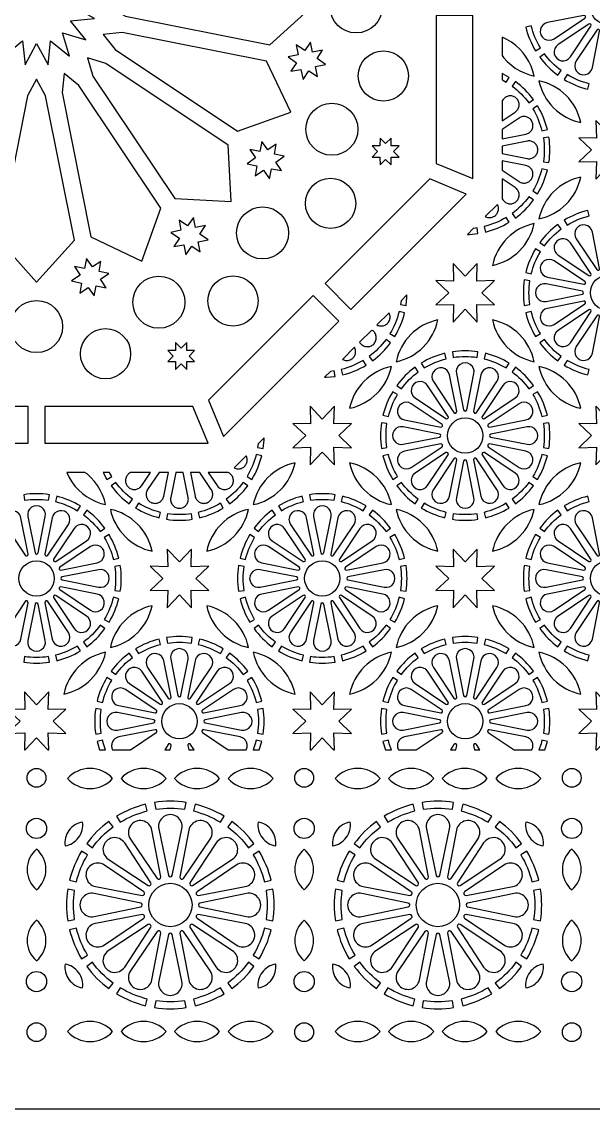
# Model space of a CAD drawing. Header units: millimetres. Extents: x 0 to 1380, y 140 to 1220.
# Drawn here: x 683 to 963, y 140 to 673 of the extents above; entities that cross this region are included whole.
import ezdxf

# ---------------------------------------------------------------- set-up
doc = ezdxf.new("R2010")
doc.units = ezdxf.units.MM
doc.layers.add('CUT', color=1, linetype='CONTINUOUS')

msp = doc.modelspace()

# ---------------------------------------------------------------- linework, layer by layer
at = {"layer": 'CUT'}
for points in [[(0, 1220), (1380.15, 1220), (1380.15, 139.85), (0, 139.85)], [(733.648, 675.463), (804.382, 661.394), (824.963, 679.925), (804.382, 698.456), (733.648, 684.387), (725.397, 679.925)], [(885.9, 675.8), (885.9, 603.276), (903.75, 595.883), (903.75, 675.8)], [(728.623, 659.129), (788.589, 619.061), (814.695, 628.306), (802.772, 653.303), (732.037, 667.372), (722.709, 666.408)], [(827.506, 654.588), (830.226, 658.763), (825.328, 657.848), (824.299, 662.724), (821.481, 658.613), (817.306, 661.333), (818.221, 656.435), (813.344, 655.405), (817.456, 652.588), (814.736, 648.412), (819.634, 649.328), (820.663, 644.451), (823.481, 648.563), (827.656, 645.843), (826.741, 650.741), (831.618, 651.77)], [(918.15, 656.189), (918.901, 655.18), (920.629, 653.274), (922.534, 651.547), (924.598, 650.011), (926.8, 648.683), (929.121, 647.575), (931.538, 646.698), (933.91, 646.09), (933.302, 648.462), (932.425, 650.879), (931.317, 653.2), (929.989, 655.402), (928.453, 657.466), (926.726, 659.371), (924.82, 661.099), (922.757, 662.634), (920.556, 663.962), (918.15, 665.089)], [(717.731, 645.96), (757.798, 585.994), (785.455, 584.545), (784.006, 612.202), (724.04, 652.269), (715.051, 654.949)], [(703.592, 647.291), (702.628, 637.963), (716.697, 567.228), (741.694, 555.305), (750.939, 581.411), (710.871, 641.377)], [(918.15, 644.231), (918.501, 644.065), (920.131, 643.075), (921.562, 645.43), (918.15, 647.272)], [(685.613, 636.352), (671.544, 565.618), (690.075, 545.037), (708.606, 565.618), (694.537, 636.352), (690.075, 644.603)], [(918.15, 624.077), (924.581, 628.374), (924.946, 628.647), (925.279, 628.953), (925.579, 629.295), (925.843, 629.664), (926.065, 630.059), (926.246, 630.475), (926.383, 630.908), (926.474, 631.353), (926.518, 631.805), (926.516, 632.258), (926.466, 632.709), (926.37, 633.152), (926.228, 633.584), (926.042, 633.998), (925.815, 634.39), (925.548, 634.757), (925.244, 635.094), (924.907, 635.398), (924.54, 635.665), (924.148, 635.892), (923.734, 636.078), (923.302, 636.22), (922.859, 636.316), (922.408, 636.366), (921.955, 636.368), (921.503, 636.324), (921.058, 636.233), (920.625, 636.096), (920.209, 635.915), (919.814, 635.693), (919.445, 635.429), (919.103, 635.129), (918.797, 634.796), (918.524, 634.431), (918.15, 633.871)], [(918.15, 615.279), (929.775, 617.591), (930.217, 617.704), (930.643, 617.86), (931.05, 618.06), (931.435, 618.301), (931.792, 618.581), (932.118, 618.896), (932.41, 619.243), (932.665, 619.619), (932.878, 620.02), (933.05, 620.44), (933.176, 620.875), (933.257, 621.322), (933.291, 621.775), (933.278, 622.228), (933.218, 622.677), (933.111, 623.119), (932.96, 623.546), (932.765, 623.956), (932.528, 624.344), (932.253, 624.703), (931.941, 625.034), (931.597, 625.33), (931.224, 625.588), (930.826, 625.806), (930.408, 625.982), (929.974, 626.114), (929.529, 626.201), (929.076, 626.24), (928.623, 626.232), (928.172, 626.177), (927.731, 626.076), (927.301, 625.929), (926.889, 625.739), (926.497, 625.506), (918.15, 619.928)], [(978.161, 609.925), (984.442, 615.876), (975.793, 615.643), (976.026, 624.292), (970.075, 618.011), (964.124, 624.292), (964.357, 615.643), (955.708, 615.876), (961.989, 609.925), (955.708, 603.974), (964.357, 604.207), (964.124, 595.558), (970.075, 601.839), (976.026, 595.558), (975.793, 604.207), (984.442, 603.974)], [(807.348, 603.923), (811.46, 606.741), (806.584, 607.77), (807.499, 612.669), (803.323, 609.948), (800.506, 614.06), (799.477, 609.183), (794.578, 610.098), (797.298, 605.923), (793.187, 603.105), (798.063, 602.076), (797.148, 597.178), (801.323, 599.898), (804.141, 595.786), (805.17, 600.663), (810.069, 599.748)], [(865.012, 609.086), (867.675, 611.811), (863.865, 611.856), (863.821, 615.666), (861.095, 613.003), (858.37, 615.666), (858.325, 611.856), (854.515, 611.811), (857.178, 609.086), (854.515, 606.361), (858.325, 606.316), (858.37, 602.506), (861.095, 605.169), (863.821, 602.506), (863.865, 606.316), (867.675, 606.361)], [(918.15, 608.089), (930.449, 605.642), (930.899, 605.577), (931.353, 605.558), (931.805, 605.587), (932.253, 605.662), (932.69, 605.784), (933.112, 605.95), (933.515, 606.16), (933.893, 606.409), (934.244, 606.697), (934.563, 607.02), (934.847, 607.375), (935.093, 607.756), (935.297, 608.161), (935.459, 608.585), (935.576, 609.023), (935.645, 609.472), (935.669, 609.925), (935.645, 610.378), (935.576, 610.827), (935.459, 611.265), (935.297, 611.689), (935.093, 612.094), (934.847, 612.475), (934.563, 612.83), (934.244, 613.153), (933.893, 613.441), (933.515, 613.69), (933.112, 613.9), (932.69, 614.066), (932.253, 614.188), (931.805, 614.263), (931.353, 614.292), (930.899, 614.273), (930.449, 614.208), (918.15, 611.761)], [(918.15, 599.922), (926.497, 594.344), (926.889, 594.111), (927.301, 593.921), (927.731, 593.774), (928.172, 593.673), (928.623, 593.618), (929.076, 593.61), (929.529, 593.649), (929.974, 593.736), (930.408, 593.868), (930.826, 594.044), (931.224, 594.262), (931.597, 594.52), (931.941, 594.816), (932.253, 595.147), (932.528, 595.506), (932.765, 595.894), (932.96, 596.304), (933.111, 596.731), (933.218, 597.173), (933.278, 597.622), (933.291, 598.075), (933.257, 598.528), (933.176, 598.975), (933.05, 599.41), (932.878, 599.83), (932.665, 600.231), (932.41, 600.607), (932.118, 600.954), (931.792, 601.269), (931.435, 601.549), (931.05, 601.79), (930.643, 601.99), (930.217, 602.146), (929.775, 602.259), (918.15, 604.571)], [(882.743, 595.655), (831.461, 544.373), (844.083, 531.751), (900.593, 588.261)], [(918.15, 585.979), (918.524, 585.419), (918.797, 585.054), (919.103, 584.721), (919.445, 584.421), (919.814, 584.157), (920.209, 583.935), (920.625, 583.754), (921.058, 583.617), (921.503, 583.526), (921.955, 583.482), (922.408, 583.484), (922.859, 583.534), (923.302, 583.63), (923.734, 583.772), (924.148, 583.958), (924.54, 584.185), (924.907, 584.452), (925.244, 584.756), (925.548, 585.093), (925.815, 585.46), (926.042, 585.852), (926.228, 586.266), (926.37, 586.698), (926.466, 587.141), (926.516, 587.592), (926.518, 588.045), (926.474, 588.497), (926.383, 588.942), (926.246, 589.375), (926.065, 589.791), (925.843, 590.186), (925.579, 590.555), (925.279, 590.897), (924.946, 591.203), (924.581, 591.476), (918.15, 595.773)], [(909.941, 577.244), (910.17, 577.122), (910.59, 576.95), (911.025, 576.824), (911.472, 576.743), (911.925, 576.709), (912.378, 576.722), (912.827, 576.782), (913.269, 576.889), (913.696, 577.04), (914.106, 577.235), (914.494, 577.472), (914.853, 577.747), (915.184, 578.059), (915.48, 578.403), (915.738, 578.776), (915.956, 579.174), (916.132, 579.592), (916.264, 580.026), (916.351, 580.471), (916.39, 580.924), (916.382, 581.377), (916.327, 581.828), (916.226, 582.269), (916.08, 582.698), (915.852, 583.156)], [(769.337, 564.83), (774.214, 565.859), (770.102, 568.677), (772.822, 572.852), (767.924, 571.937), (766.895, 576.813), (764.077, 572.702), (759.902, 575.422), (760.817, 570.523), (755.94, 569.494), (760.052, 566.677), (757.331, 562.501), (762.23, 563.416), (763.259, 558.54), (766.077, 562.652), (770.252, 559.931)], [(901.172, 568.474), (902.195, 568.474), (906.339, 568.9), (905.918, 571.623), (904.061, 571.337)], [(719.259, 543.259), (724.157, 542.344), (721.437, 546.519), (725.549, 549.337), (720.672, 550.366), (721.588, 555.264), (717.412, 552.544), (714.595, 556.656), (713.565, 551.779), (708.667, 552.694), (711.387, 548.519), (707.276, 545.701), (712.152, 544.672), (711.237, 539.774), (715.412, 542.494), (718.23, 538.382)], [(908.161, 539.925), (914.442, 545.876), (905.793, 545.643), (906.026, 554.292), (900.075, 548.011), (894.124, 554.292), (894.357, 545.643), (885.708, 545.876), (891.989, 539.925), (885.708, 533.974), (894.357, 534.207), (894.124, 525.558), (900.075, 531.839), (906.026, 525.558), (905.793, 534.207), (914.442, 533.974)], [(825.627, 538.539), (774.345, 487.257), (781.739, 469.407), (838.249, 525.917)], [(868.663, 535.939), (868.377, 534.082), (871.1, 533.661), (871.526, 537.805), (871.526, 538.828)], [(856.844, 524.148), (857.302, 523.92), (857.731, 523.774), (858.172, 523.673), (858.623, 523.618), (859.076, 523.61), (859.529, 523.649), (859.974, 523.736), (860.408, 523.868), (860.826, 524.044), (861.224, 524.262), (861.597, 524.52), (861.941, 524.816), (862.253, 525.147), (862.528, 525.506), (862.765, 525.894), (862.96, 526.304), (863.111, 526.731), (863.218, 527.173), (863.278, 527.622), (863.291, 528.075), (863.257, 528.528), (863.176, 528.975), (863.05, 529.41), (862.878, 529.83), (862.756, 530.059)], [(848.361, 515.664), (848.524, 515.419), (848.797, 515.054), (849.103, 514.721), (849.445, 514.421), (849.814, 514.157), (850.209, 513.935), (850.625, 513.754), (851.058, 513.617), (851.503, 513.526), (851.955, 513.482), (852.408, 513.484), (852.859, 513.534), (853.302, 513.63), (853.734, 513.772), (854.148, 513.958), (854.54, 514.185), (854.907, 514.452), (855.244, 514.756), (855.548, 515.093), (855.815, 515.46), (856.042, 515.852), (856.228, 516.266), (856.37, 516.698), (856.466, 517.141), (856.516, 517.592), (856.518, 518.045), (856.474, 518.497), (856.383, 518.942), (856.246, 519.375), (856.065, 519.791), (855.843, 520.186), (855.579, 520.555), (855.279, 520.897), (854.946, 521.203), (854.581, 521.476), (854.336, 521.639)], [(763.684, 506.135), (767.494, 506.179), (764.831, 508.905), (767.494, 511.63), (763.684, 511.675), (763.639, 515.485), (760.914, 512.822), (758.189, 515.485), (758.144, 511.675), (754.334, 511.63), (756.997, 508.905), (754.334, 506.179), (758.144, 506.135), (758.189, 502.325), (760.914, 504.988), (763.639, 502.325)], [(839.941, 507.244), (840.17, 507.122), (840.59, 506.95), (841.025, 506.824), (841.472, 506.743), (841.925, 506.709), (842.378, 506.722), (842.827, 506.782), (843.269, 506.889), (843.696, 507.04), (844.106, 507.235), (844.494, 507.472), (844.853, 507.747), (845.184, 508.059), (845.48, 508.403), (845.738, 508.776), (845.956, 509.174), (846.132, 509.592), (846.264, 510.026), (846.351, 510.471), (846.39, 510.924), (846.382, 511.377), (846.327, 511.828), (846.226, 512.269), (846.08, 512.698), (845.852, 513.156)], [(831.172, 498.474), (832.195, 498.474), (836.339, 498.9), (835.918, 501.623), (834.061, 501.337)], [(685.95, 484.1), (613.426, 484.1), (606.033, 466.25), (685.95, 466.25)], [(766.724, 484.1), (694.2, 484.1), (694.2, 466.25), (774.117, 466.25)], [(838.161, 469.925), (844.442, 475.876), (835.793, 475.643), (836.026, 484.292), (830.075, 478.011), (824.124, 484.292), (824.357, 475.643), (815.708, 475.876), (821.989, 469.925), (815.708, 463.974), (824.357, 464.207), (824.124, 455.558), (830.075, 461.839), (836.026, 455.558), (835.793, 464.207), (844.442, 463.974)], [(978.161, 469.925), (984.442, 475.876), (975.793, 475.643), (976.026, 484.292), (970.075, 478.011), (964.124, 484.292), (964.357, 475.643), (955.708, 475.876), (961.989, 469.925), (955.708, 463.974), (964.357, 464.207), (964.124, 455.558), (970.075, 461.839), (976.026, 455.558), (975.793, 464.207), (984.442, 463.974)], [(798.663, 465.939), (798.377, 464.082), (801.1, 463.661), (801.526, 467.805), (801.526, 468.828)], [(786.844, 454.148), (787.302, 453.92), (787.731, 453.774), (788.172, 453.673), (788.623, 453.618), (789.076, 453.61), (789.529, 453.649), (789.974, 453.736), (790.408, 453.868), (790.826, 454.044), (791.224, 454.262), (791.597, 454.52), (791.941, 454.816), (792.253, 455.147), (792.528, 455.506), (792.765, 455.894), (792.96, 456.304), (793.111, 456.731), (793.218, 457.173), (793.278, 457.622), (793.291, 458.075), (793.257, 458.528), (793.176, 458.975), (793.05, 459.41), (792.878, 459.83), (792.756, 460.059)], [(704.911, 451.85), (706.038, 449.444), (707.366, 447.243), (708.901, 445.18), (710.629, 443.274), (712.534, 441.547), (714.598, 440.011), (716.8, 438.683), (719.121, 437.575), (721.538, 436.698), (723.91, 436.09), (723.302, 438.462), (722.425, 440.879), (721.317, 443.2), (719.989, 445.402), (718.453, 447.466), (716.726, 449.371), (714.82, 451.099), (713.811, 451.85)], [(722.728, 451.85), (724.57, 448.438), (726.925, 449.869), (725.935, 451.499), (725.769, 451.85)], [(736.129, 451.85), (735.569, 451.476), (735.204, 451.203), (734.871, 450.897), (734.571, 450.555), (734.307, 450.186), (734.085, 449.791), (733.904, 449.375), (733.767, 448.942), (733.676, 448.497), (733.632, 448.045), (733.634, 447.592), (733.684, 447.141), (733.78, 446.698), (733.922, 446.266), (734.108, 445.852), (734.335, 445.46), (734.602, 445.093), (734.906, 444.756), (735.243, 444.452), (735.61, 444.185), (736.002, 443.958), (736.416, 443.772), (736.848, 443.63), (737.291, 443.534), (737.742, 443.484), (738.195, 443.482), (738.647, 443.526), (739.092, 443.617), (739.525, 443.754), (739.941, 443.935), (740.336, 444.157), (740.705, 444.421), (741.047, 444.721), (741.353, 445.054), (741.626, 445.419), (745.923, 451.85)], [(750.072, 451.85), (744.494, 443.503), (744.261, 443.111), (744.071, 442.699), (743.924, 442.269), (743.823, 441.828), (743.768, 441.377), (743.76, 440.924), (743.799, 440.471), (743.886, 440.026), (744.018, 439.592), (744.194, 439.174), (744.412, 438.776), (744.67, 438.403), (744.966, 438.059), (745.297, 437.747), (745.656, 437.472), (746.044, 437.235), (746.454, 437.04), (746.881, 436.889), (747.323, 436.782), (747.772, 436.722), (748.225, 436.709), (748.678, 436.743), (749.125, 436.824), (749.56, 436.95), (749.98, 437.122), (750.381, 437.335), (750.757, 437.59), (751.104, 437.882), (751.419, 438.208), (751.699, 438.565), (751.94, 438.95), (752.14, 439.357), (752.296, 439.783), (752.409, 440.225), (754.721, 451.85)], [(758.239, 451.85), (755.792, 439.551), (755.727, 439.101), (755.708, 438.647), (755.737, 438.195), (755.812, 437.747), (755.934, 437.31), (756.1, 436.888), (756.31, 436.485), (756.559, 436.107), (756.847, 435.756), (757.17, 435.437), (757.525, 435.153), (757.906, 434.907), (758.311, 434.703), (758.735, 434.541), (759.173, 434.424), (759.622, 434.355), (760.075, 434.331), (760.528, 434.355), (760.977, 434.424), (761.415, 434.541), (761.839, 434.703), (762.244, 434.907), (762.625, 435.153), (762.98, 435.437), (763.303, 435.756), (763.591, 436.107), (763.84, 436.485), (764.05, 436.888), (764.216, 437.31), (764.338, 437.747), (764.413, 438.195), (764.442, 438.647), (764.423, 439.101), (764.358, 439.551), (761.911, 451.85)], [(765.429, 451.85), (767.741, 440.225), (767.854, 439.783), (768.01, 439.357), (768.21, 438.95), (768.451, 438.565), (768.731, 438.208), (769.046, 437.882), (769.393, 437.59), (769.769, 437.335), (770.17, 437.122), (770.59, 436.95), (771.025, 436.824), (771.472, 436.743), (771.925, 436.709), (772.378, 436.722), (772.827, 436.782), (773.269, 436.889), (773.696, 437.04), (774.106, 437.235), (774.494, 437.472), (774.853, 437.747), (775.184, 438.059), (775.48, 438.403), (775.738, 438.776), (775.956, 439.174), (776.132, 439.592), (776.264, 440.026), (776.351, 440.471), (776.39, 440.924), (776.382, 441.377), (776.327, 441.828), (776.226, 442.269), (776.079, 442.699), (775.889, 443.111), (775.656, 443.503), (770.078, 451.85)], [(774.227, 451.85), (778.524, 445.419), (778.797, 445.054), (779.103, 444.721), (779.445, 444.421), (779.814, 444.157), (780.209, 443.935), (780.625, 443.754), (781.058, 443.617), (781.503, 443.526), (781.955, 443.482), (782.408, 443.484), (782.859, 443.534), (783.302, 443.63), (783.734, 443.772), (784.148, 443.958), (784.54, 444.185), (784.907, 444.452), (785.244, 444.756), (785.548, 445.093), (785.815, 445.46), (786.042, 445.852), (786.228, 446.266), (786.37, 446.698), (786.466, 447.141), (786.516, 447.592), (786.518, 448.045), (786.474, 448.497), (786.383, 448.942), (786.246, 449.375), (786.065, 449.791), (785.843, 450.186), (785.579, 450.555), (785.279, 450.897), (784.946, 451.203), (784.581, 451.476), (784.021, 451.85)], [(768.161, 399.925), (774.442, 405.876), (765.793, 405.643), (766.026, 414.292), (760.075, 408.011), (754.124, 414.292), (754.357, 405.643), (745.708, 405.876), (751.989, 399.925), (745.708, 393.974), (754.357, 394.207), (754.124, 385.558), (760.075, 391.839), (766.026, 385.558), (765.793, 394.207), (774.442, 393.974)], [(908.161, 399.925), (914.442, 405.876), (905.793, 405.643), (906.026, 414.292), (900.075, 408.011), (894.124, 414.292), (894.357, 405.643), (885.708, 405.876), (891.989, 399.925), (885.708, 393.974), (894.357, 394.207), (894.124, 385.558), (900.075, 391.839), (906.026, 385.558), (905.793, 394.207), (914.442, 393.974)], [(696.014, 316), (695.793, 324.207), (704.442, 323.974), (698.161, 329.925), (704.442, 335.876), (695.793, 335.643), (696.026, 344.292), (690.075, 338.011), (684.124, 344.292), (684.357, 335.643), (675.708, 335.876), (681.989, 329.925), (675.708, 323.974), (684.357, 324.207), (684.136, 316), (684.543, 316), (690.075, 321.839), (695.607, 316)], [(836.014, 316), (835.793, 324.207), (844.442, 323.974), (838.161, 329.925), (844.442, 335.876), (835.793, 335.643), (836.026, 344.292), (830.075, 338.011), (824.124, 344.292), (824.357, 335.643), (815.708, 335.876), (821.989, 329.925), (815.708, 323.974), (824.357, 324.207), (824.136, 316), (824.543, 316), (830.075, 321.839), (835.607, 316)], [(976.014, 316), (975.793, 324.207), (984.442, 323.974), (978.161, 329.925), (984.442, 335.876), (975.793, 335.643), (976.026, 344.292), (970.075, 338.011), (964.124, 344.292), (964.357, 335.643), (955.708, 335.876), (961.989, 329.925), (955.708, 323.974), (964.357, 324.207), (964.136, 316), (964.543, 316), (970.075, 321.839), (975.607, 316)], [(736.13, 316), (748.742, 324.427), (748.805, 324.474), (748.861, 324.526), (748.913, 324.584), (748.958, 324.646), (748.996, 324.713), (749.028, 324.784), (749.053, 324.856), (749.069, 324.931), (749.078, 325.008), (749.079, 325.084), (749.073, 325.162), (749.058, 325.237), (749.036, 325.311), (749.006, 325.382), (748.97, 325.45), (748.926, 325.513), (748.877, 325.572), (748.821, 325.626), (748.761, 325.674), (748.697, 325.715), (748.628, 325.749), (748.556, 325.777), (748.481, 325.797), (748.406, 325.809), (748.329, 325.814), (748.252, 325.81), (748.174, 325.799), (730.375, 322.259), (729.933, 322.146), (729.507, 321.99), (729.1, 321.79), (728.715, 321.549), (728.358, 321.269), (728.032, 320.954), (727.74, 320.607), (727.485, 320.231), (727.272, 319.83), (727.1, 319.41), (726.974, 318.975), (726.893, 318.528), (726.859, 318.075), (726.872, 317.622), (726.932, 317.173), (727.039, 316.731), (727.19, 316.304), (727.335, 316)], [(792.815, 316), (792.96, 316.304), (793.111, 316.731), (793.218, 317.173), (793.278, 317.622), (793.291, 318.075), (793.257, 318.528), (793.176, 318.975), (793.05, 319.41), (792.878, 319.83), (792.665, 320.231), (792.41, 320.607), (792.118, 320.954), (791.792, 321.269), (791.435, 321.549), (791.05, 321.79), (790.643, 321.99), (790.217, 322.146), (789.775, 322.259), (771.976, 325.799), (771.898, 325.81), (771.821, 325.814), (771.744, 325.809), (771.669, 325.797), (771.594, 325.777), (771.522, 325.749), (771.453, 325.715), (771.389, 325.674), (771.329, 325.626), (771.273, 325.572), (771.224, 325.513), (771.18, 325.45), (771.144, 325.382), (771.114, 325.311), (771.092, 325.237), (771.077, 325.162), (771.071, 325.084), (771.072, 325.008), (771.081, 324.931), (771.097, 324.856), (771.122, 324.784), (771.154, 324.713), (771.192, 324.646), (771.237, 324.584), (771.289, 324.526), (771.345, 324.474), (771.408, 324.427), (784.02, 316)], [(876.13, 316), (888.742, 324.427), (888.805, 324.474), (888.861, 324.526), (888.913, 324.584), (888.958, 324.646), (888.996, 324.713), (889.028, 324.784), (889.053, 324.856), (889.069, 324.931), (889.078, 325.008), (889.079, 325.084), (889.073, 325.162), (889.058, 325.237), (889.036, 325.311), (889.006, 325.382), (888.97, 325.45), (888.926, 325.513), (888.877, 325.572), (888.821, 325.626), (888.761, 325.674), (888.697, 325.715), (888.628, 325.749), (888.556, 325.777), (888.481, 325.797), (888.406, 325.809), (888.329, 325.814), (888.252, 325.81), (888.174, 325.799), (870.375, 322.259), (869.933, 322.146), (869.507, 321.99), (869.1, 321.79), (868.715, 321.549), (868.358, 321.269), (868.032, 320.954), (867.74, 320.607), (867.485, 320.231), (867.272, 319.83), (867.1, 319.41), (866.974, 318.975), (866.893, 318.528), (866.859, 318.075), (866.872, 317.622), (866.932, 317.173), (867.039, 316.731), (867.19, 316.304), (867.335, 316)], [(932.815, 316), (932.96, 316.304), (933.111, 316.731), (933.218, 317.173), (933.278, 317.622), (933.291, 318.075), (933.257, 318.528), (933.176, 318.975), (933.05, 319.41), (932.878, 319.83), (932.665, 320.231), (932.41, 320.607), (932.118, 320.954), (931.792, 321.269), (931.435, 321.549), (931.05, 321.79), (930.643, 321.99), (930.217, 322.146), (929.775, 322.259), (911.976, 325.799), (911.898, 325.81), (911.821, 325.814), (911.744, 325.809), (911.669, 325.797), (911.594, 325.777), (911.522, 325.749), (911.453, 325.715), (911.389, 325.674), (911.329, 325.626), (911.273, 325.572), (911.224, 325.513), (911.18, 325.45), (911.144, 325.382), (911.114, 325.311), (911.092, 325.237), (911.077, 325.162), (911.071, 325.084), (911.072, 325.008), (911.081, 324.931), (911.097, 324.856), (911.122, 324.784), (911.154, 324.713), (911.192, 324.646), (911.237, 324.584), (911.289, 324.526), (911.345, 324.474), (911.408, 324.427), (924.02, 316)], [(723.906, 316), (722.905, 318.813), (722.453, 320.666), (719.776, 320.013), (720.983, 316)], [(799.167, 316), (800.374, 320.013), (797.697, 320.666), (797.245, 318.813), (796.244, 316)], [(863.906, 316), (862.905, 318.813), (862.453, 320.666), (859.776, 320.013), (860.983, 316)], [(939.167, 316), (940.374, 320.013), (937.697, 320.666), (937.245, 318.813), (936.244, 316)], [(755.546, 316), (755.949, 318.024), (755.96, 318.102), (755.964, 318.179), (755.959, 318.256), (755.947, 318.331), (755.927, 318.406), (755.899, 318.478), (755.865, 318.547), (755.824, 318.611), (755.776, 318.671), (755.722, 318.727), (755.663, 318.776), (755.6, 318.82), (755.532, 318.856), (755.461, 318.886), (755.387, 318.908), (755.312, 318.923), (755.234, 318.929), (755.158, 318.928), (755.081, 318.919), (755.006, 318.903), (754.934, 318.878), (754.863, 318.846), (754.796, 318.808), (754.734, 318.763), (754.676, 318.711), (754.624, 318.655), (754.577, 318.592), (752.845, 316)], [(767.305, 316), (765.573, 318.592), (765.526, 318.655), (765.474, 318.711), (765.416, 318.763), (765.354, 318.808), (765.287, 318.846), (765.216, 318.878), (765.144, 318.903), (765.069, 318.919), (764.992, 318.928), (764.916, 318.929), (764.838, 318.923), (764.763, 318.908), (764.689, 318.886), (764.618, 318.856), (764.55, 318.82), (764.487, 318.776), (764.428, 318.727), (764.374, 318.671), (764.326, 318.611), (764.285, 318.547), (764.251, 318.478), (764.223, 318.406), (764.203, 318.331), (764.191, 318.256), (764.186, 318.179), (764.19, 318.102), (764.201, 318.024), (764.604, 316)], [(895.546, 316), (895.949, 318.024), (895.96, 318.102), (895.964, 318.179), (895.959, 318.256), (895.947, 318.331), (895.927, 318.406), (895.899, 318.478), (895.865, 318.547), (895.824, 318.611), (895.776, 318.671), (895.722, 318.727), (895.663, 318.776), (895.6, 318.82), (895.532, 318.856), (895.461, 318.886), (895.387, 318.908), (895.312, 318.923), (895.234, 318.929), (895.158, 318.928), (895.081, 318.919), (895.006, 318.903), (894.934, 318.878), (894.863, 318.846), (894.796, 318.808), (894.734, 318.763), (894.676, 318.711), (894.624, 318.655), (894.577, 318.592), (892.845, 316)], [(907.305, 316), (905.573, 318.592), (905.526, 318.655), (905.474, 318.711), (905.416, 318.763), (905.354, 318.808), (905.287, 318.846), (905.216, 318.878), (905.144, 318.903), (905.069, 318.919), (904.992, 318.928), (904.916, 318.929), (904.838, 318.923), (904.763, 318.908), (904.689, 318.886), (904.618, 318.856), (904.55, 318.82), (904.487, 318.776), (904.428, 318.727), (904.374, 318.671), (904.326, 318.611), (904.285, 318.547), (904.251, 318.478), (904.223, 318.406), (904.203, 318.331), (904.191, 318.256), (904.186, 318.179), (904.19, 318.102), (904.201, 318.024), (904.604, 316)]]:
    msp.add_lwpolyline(points, close=True, dxfattribs=at)
msp.add_lwpolyline([(673.966, 655.816), (683.195, 663.316), (684.419, 651.486), (690.075, 661.948), (695.731, 651.486), (696.955, 663.316), (706.184, 655.816), (702.787, 667.213), (714.184, 663.816), (706.684, 673.045), (718.514, 674.269), (708.052, 679.925), (718.514, 685.581), (706.684, 686.805), (714.184, 696.034), (702.787, 692.637), (706.184, 704.034), (696.955, 696.534), (695.731, 708.364), (690.075, 697.902), (684.419, 708.364), (683.195, 696.534), (673.966, 704.034)], dxfattribs=at)
for points in [[(958.176, 675.799), (940.373, 672.258, 1.2185033), (943.651, 664.343), (958.743, 674.428, 0.8206798)], [(960.66, 671.56), (945.568, 661.475, 1.2185039), (951.625, 655.418), (961.71, 670.51, 0.8206772)], [(936.925, 659.869, -0.0758398), (932.453, 670.666), (929.772, 670.012, 0.0759046), (934.566, 658.436)], [(964.578, 668.593), (954.493, 653.501, 1.2185033), (962.408, 650.223), (965.949, 668.026, 0.8206798)], [(947.123, 648.71, -0.0758399), (938.86, 656.973), (936.633, 655.343, 0.0759044), (945.493, 646.483)], [(960.816, 642.303, -0.0758398), (950.019, 646.775), (948.586, 644.416, 0.0759046), (960.162, 639.622)], [(923.027, 641.14, -0.0758399), (931.29, 632.877), (933.517, 634.507, 0.0759044), (924.657, 643.367)], [(936.233, 643.767, 0.1456685), (943.424, 630.479, 0.1456685), (956.712, 623.288, 0.1456685), (949.521, 636.576, 0.1456685)], [(933.225, 629.981, -0.0758398), (937.697, 619.184), (940.378, 619.838, 0.0759046), (935.584, 631.414)], [(938.377, 615.768, -0.0758397), (938.377, 604.082), (941.104, 603.661, 0.0759046), (941.104, 616.189)], [(937.697, 600.666, -0.0758398), (933.225, 589.869), (935.584, 588.436, 0.0759046), (940.378, 600.012)], [(936.233, 576.083, 0.1456685), (949.521, 583.274, 0.1456685), (956.712, 596.562, 0.1456685), (943.424, 589.371, 0.1456685)], [(931.29, 586.973, -0.0758399), (923.027, 578.71), (924.657, 576.483, 0.0759044), (933.517, 585.343)], [(920.131, 576.775, -0.0758398), (909.334, 572.303), (909.988, 569.622, 0.0759046), (921.564, 574.416)], [(950.019, 573.075, -0.0758398), (960.816, 577.547), (960.162, 580.228, 0.0759046), (948.586, 575.434)], [(933.917, 573.767, 0.1456685), (920.629, 566.576, 0.1456685), (913.438, 553.288, 0.1456685), (926.726, 560.479, 0.1456685)], [(938.86, 562.877, -0.0758399), (947.123, 571.14), (945.493, 573.367, 0.0759044), (936.633, 564.507)], [(965.949, 551.824), (962.408, 569.627, 1.2185033), (954.493, 566.349), (964.578, 551.257, 0.8206798)], [(961.71, 549.34), (951.625, 564.432, 1.2185039), (945.568, 558.375), (960.66, 548.29, 0.8206772)], [(932.453, 549.184, -0.0758398), (936.925, 559.981), (934.566, 561.414, 0.0759046), (929.772, 549.838)], [(958.743, 545.422), (943.651, 555.507, 1.2185033), (940.373, 547.592), (958.176, 544.051, 0.8206798)], [(931.773, 534.082, -0.0758397), (931.773, 545.768), (929.046, 546.189, 0.0759046), (929.046, 533.661)], [(957.502, 540.667), (939.699, 544.208, 1.2185037), (939.699, 535.642), (957.502, 539.183, 0.8206783)], [(958.176, 535.799), (940.373, 532.258, 1.2185033), (943.651, 524.343), (958.743, 534.428, 0.8206798)], [(867.697, 530.666, -0.0758398), (863.225, 519.869), (865.584, 518.436, 0.0759046), (870.378, 530.012)], [(936.925, 519.869, -0.0758398), (932.453, 530.666), (929.772, 530.012, 0.0759046), (934.566, 518.436)], [(960.66, 531.56), (945.568, 521.475, 1.2185039), (951.625, 515.418), (961.71, 530.51, 0.8206772)], [(964.578, 528.593), (954.493, 513.501, 1.2185033), (962.408, 510.223), (965.949, 528.026, 0.8206798)], [(866.233, 506.083, 0.1456685), (879.521, 513.274, 0.1456685), (886.712, 526.562, 0.1456685), (873.424, 519.371, 0.1456685)], [(933.917, 506.083, 0.1456685), (926.726, 519.371, 0.1456685), (913.438, 526.562, 0.1456685), (920.629, 513.274, 0.1456685)], [(861.29, 516.973, -0.0758399), (853.027, 508.71), (854.657, 506.483, 0.0759044), (863.517, 515.343)], [(947.123, 508.71, -0.0758399), (938.86, 516.973), (936.633, 515.343, 0.0759044), (945.493, 506.483)], [(850.131, 506.775, -0.0758398), (839.334, 502.303), (839.988, 499.622, 0.0759046), (851.564, 504.416)], [(880.019, 503.075, -0.0758398), (890.816, 507.547), (890.162, 510.228, 0.0759046), (878.586, 505.434)], [(894.232, 508.227, -0.0758397), (905.918, 508.227), (906.339, 510.954, 0.0759046), (893.811, 510.954)], [(909.334, 507.547, -0.0758398), (920.131, 503.075), (921.564, 505.434, 0.0759046), (909.988, 510.228)], [(960.816, 502.303, -0.0758398), (950.019, 506.775), (948.586, 504.416, 0.0759046), (960.162, 499.622)], [(863.917, 503.767, 0.1456685), (850.629, 496.576, 0.1456685), (843.438, 483.288, 0.1456685), (856.726, 490.479, 0.1456685)], [(868.86, 492.877, -0.0758399), (877.123, 501.14), (875.493, 503.367, 0.0759044), (866.633, 494.507)], [(895.949, 481.824), (892.408, 499.627, 1.2185033), (884.493, 496.349), (894.578, 481.257, 0.8206798)], [(900.817, 482.498), (904.358, 500.301, 1.2185037), (895.792, 500.301), (899.333, 482.498, 0.8206783)], [(905.572, 481.257), (915.657, 496.349, 1.2185033), (907.742, 499.627), (904.201, 481.824, 0.8206798)], [(923.027, 501.14, -0.0758399), (931.29, 492.877), (933.517, 494.507, 0.0759044), (924.657, 503.367)], [(936.233, 503.767, 0.1456685), (943.424, 490.479, 0.1456685), (956.712, 483.288, 0.1456685), (949.521, 496.576, 0.1456685)], [(891.71, 479.34), (881.625, 494.432, 1.2185039), (875.568, 488.375), (890.66, 478.29, 0.8206772)], [(909.49, 478.29), (924.582, 488.375, 1.2185039), (918.525, 494.432), (908.44, 479.34, 0.8206772)], [(862.453, 479.184, -0.0758398), (866.925, 489.981), (864.566, 491.414, 0.0759046), (859.772, 479.838)], [(933.225, 489.981, -0.0758398), (937.697, 479.184), (940.378, 479.838, 0.0759046), (935.584, 491.414)], [(888.743, 475.422), (873.651, 485.507, 1.2185033), (870.373, 477.592), (888.176, 474.051, 0.8206798)], [(911.974, 474.051), (929.777, 477.592, 1.2185033), (926.499, 485.507), (911.407, 475.422, 0.8206798)], [(861.773, 464.082, -0.0758397), (861.773, 475.768), (859.046, 476.189, 0.0759046), (859.046, 463.661)], [(887.502, 470.667), (869.699, 474.208, 1.2185037), (869.699, 465.642), (887.502, 469.183, 0.8206783)], [(912.648, 469.183), (930.451, 465.642, 1.2185037), (930.451, 474.208), (912.648, 470.667, 0.8206783)], [(938.377, 475.768, -0.0758397), (938.377, 464.082), (941.104, 463.661, 0.0759046), (941.104, 476.189)], [(888.176, 465.799), (870.373, 462.258, 1.2185033), (873.651, 454.343), (888.743, 464.428, 0.8206798)], [(911.407, 464.428), (926.499, 454.343, 1.2185033), (929.777, 462.258), (911.974, 465.799, 0.8206798)], [(797.697, 460.666, -0.0758398), (793.225, 449.869), (795.584, 448.436, 0.0759046), (800.378, 460.012)], [(866.925, 449.869, -0.0758398), (862.453, 460.666), (859.772, 460.012, 0.0759046), (864.566, 448.436)], [(890.66, 461.56), (875.568, 451.475, 1.2185039), (881.625, 445.418), (891.71, 460.51, 0.8206772)], [(894.578, 458.593), (884.493, 443.501, 1.2185033), (892.408, 440.223), (895.949, 458.026, 0.8206798)], [(904.201, 458.026), (907.742, 440.223, 1.2185033), (915.657, 443.501), (905.572, 458.593, 0.8206798)], [(908.44, 460.51), (918.525, 445.418, 1.2185039), (924.582, 451.475), (909.49, 461.56, 0.8206772)], [(937.697, 460.666, -0.0758398), (933.225, 449.869), (935.584, 448.436, 0.0759046), (940.378, 460.012)], [(796.233, 436.083, 0.1456685), (809.521, 443.274, 0.1456685), (816.712, 456.562, 0.1456685), (803.424, 449.371, 0.1456685)], [(863.917, 436.083, 0.1456685), (856.726, 449.371, 0.1456685), (843.438, 456.562, 0.1456685), (850.629, 443.274, 0.1456685)], [(899.333, 457.352), (895.792, 439.549, 1.2185037), (904.358, 439.549), (900.817, 457.352, 0.8206783)], [(936.233, 436.083, 0.1456685), (949.521, 443.274, 0.1456685), (956.712, 456.562, 0.1456685), (943.424, 449.371, 0.1456685)], [(737.123, 438.71, -0.0758399), (728.86, 446.973), (726.633, 445.343, 0.0759044), (735.493, 436.483)], [(791.29, 446.973, -0.0758399), (783.027, 438.71), (784.657, 436.483, 0.0759044), (793.517, 445.343)], [(877.123, 438.71, -0.0758399), (868.86, 446.973), (866.633, 445.343, 0.0759044), (875.493, 436.483)], [(931.29, 446.973, -0.0758399), (923.027, 438.71), (924.657, 436.483, 0.0759044), (933.517, 445.343)], [(684.232, 438.227, -0.0758397), (695.918, 438.227), (696.339, 440.954, 0.0759046), (683.811, 440.954)], [(699.334, 437.547, -0.0758398), (710.131, 433.075), (711.564, 435.434, 0.0759046), (699.988, 440.228)], [(810.019, 433.075, -0.0758398), (820.816, 437.547), (820.162, 440.228, 0.0759046), (808.586, 435.434)], [(824.232, 438.227, -0.0758397), (835.918, 438.227), (836.339, 440.954, 0.0759046), (823.811, 440.954)], [(839.334, 437.547, -0.0758398), (850.131, 433.075), (851.564, 435.434, 0.0759046), (839.988, 440.228)], [(950.019, 433.075, -0.0758398), (960.816, 437.547), (960.162, 440.228, 0.0759046), (948.586, 435.434)], [(685.949, 411.824), (682.408, 429.627, 1.2185033), (674.493, 426.349), (684.578, 411.257, 0.8206798)], [(690.817, 412.498), (694.358, 430.301, 1.2185037), (685.792, 430.301), (689.333, 412.498, 0.8206783)], [(695.572, 411.257), (705.657, 426.349, 1.2185033), (697.742, 429.627), (694.201, 411.824, 0.8206798)], [(713.027, 431.14, -0.0758399), (721.29, 422.877), (723.517, 424.507, 0.0759044), (714.657, 433.367)], [(726.233, 433.767, 0.1456685), (733.424, 420.479, 0.1456685), (746.712, 413.288, 0.1456685), (739.521, 426.576, 0.1456685)], [(750.816, 432.303, -0.0758398), (740.019, 436.775), (738.586, 434.416, 0.0759046), (750.162, 429.622)], [(765.918, 431.623, -0.0758397), (754.232, 431.623), (753.811, 428.896, 0.0759046), (766.339, 428.896)], [(780.131, 436.775, -0.0758398), (769.334, 432.303), (769.988, 429.622, 0.0759046), (781.564, 434.416)], [(793.917, 433.767, 0.1456685), (780.629, 426.576, 0.1456685), (773.438, 413.288, 0.1456685), (786.726, 420.479, 0.1456685)], [(798.86, 422.877, -0.0758399), (807.123, 431.14), (805.493, 433.367, 0.0759044), (796.633, 424.507)], [(825.949, 411.824), (822.408, 429.627, 1.2185033), (814.493, 426.349), (824.578, 411.257, 0.8206798)], [(830.817, 412.498), (834.358, 430.301, 1.2185037), (825.792, 430.301), (829.333, 412.498, 0.8206783)], [(835.572, 411.257), (845.657, 426.349, 1.2185033), (837.742, 429.627), (834.201, 411.824, 0.8206798)], [(853.027, 431.14, -0.0758399), (861.29, 422.877), (863.517, 424.507, 0.0759044), (854.657, 433.367)], [(866.233, 433.767, 0.1456685), (873.424, 420.479, 0.1456685), (886.712, 413.288, 0.1456685), (879.521, 426.576, 0.1456685)], [(890.816, 432.303, -0.0758398), (880.019, 436.775), (878.586, 434.416, 0.0759046), (890.162, 429.622)], [(905.918, 431.623, -0.0758397), (894.232, 431.623), (893.811, 428.896, 0.0759046), (906.339, 428.896)], [(920.131, 436.775, -0.0758398), (909.334, 432.303), (909.988, 429.622, 0.0759046), (921.564, 434.416)], [(933.917, 433.767, 0.1456685), (920.629, 426.576, 0.1456685), (913.438, 413.288, 0.1456685), (926.726, 420.479, 0.1456685)], [(938.86, 422.877, -0.0758399), (947.123, 431.14), (945.493, 433.367, 0.0759044), (936.633, 424.507)], [(965.949, 411.824), (962.408, 429.627, 1.2185033), (954.493, 426.349), (964.578, 411.257, 0.8206798)], [(699.49, 408.29), (714.582, 418.375, 1.2185039), (708.525, 424.432), (698.44, 409.34, 0.8206772)], [(821.71, 409.34), (811.625, 424.432, 1.2185039), (805.568, 418.375), (820.66, 408.29, 0.8206772)], [(839.49, 408.29), (854.582, 418.375, 1.2185039), (848.525, 424.432), (838.44, 409.34, 0.8206772)], [(961.71, 409.34), (951.625, 424.432, 1.2185039), (945.568, 418.375), (960.66, 408.29, 0.8206772)], [(723.225, 419.981, -0.0758398), (727.697, 409.184), (730.378, 409.838, 0.0759046), (725.584, 421.414)], [(792.453, 409.184, -0.0758398), (796.925, 419.981), (794.566, 421.414, 0.0759046), (789.772, 409.838)], [(863.225, 419.981, -0.0758398), (867.697, 409.184), (870.378, 409.838, 0.0759046), (865.584, 421.414)], [(932.453, 409.184, -0.0758398), (936.925, 419.981), (934.566, 421.414, 0.0759046), (929.772, 409.838)], [(701.974, 404.051), (719.777, 407.592, 1.2185033), (716.499, 415.507), (701.407, 405.422, 0.8206798)], [(818.743, 405.422), (803.651, 415.507, 1.2185033), (800.373, 407.592), (818.176, 404.051, 0.8206798)], [(841.974, 404.051), (859.777, 407.592, 1.2185033), (856.499, 415.507), (841.407, 405.422, 0.8206798)], [(958.743, 405.422), (943.651, 415.507, 1.2185033), (940.373, 407.592), (958.176, 404.051, 0.8206798)], [(728.377, 405.768, -0.0758397), (728.377, 394.082), (731.104, 393.661, 0.0759046), (731.104, 406.189)], [(791.773, 394.082, -0.0758397), (791.773, 405.768), (789.046, 406.189, 0.0759046), (789.046, 393.661)], [(868.377, 405.768, -0.0758397), (868.377, 394.082), (871.104, 393.661, 0.0759046), (871.104, 406.189)], [(931.773, 394.082, -0.0758397), (931.773, 405.768), (929.046, 406.189, 0.0759046), (929.046, 393.661)], [(702.648, 399.183), (720.451, 395.642, 1.2185037), (720.451, 404.208), (702.648, 400.667, 0.8206783)], [(817.502, 400.667), (799.699, 404.208, 1.2185037), (799.699, 395.642), (817.502, 399.183, 0.8206783)], [(842.648, 399.183), (860.451, 395.642, 1.2185037), (860.451, 404.208), (842.648, 400.667, 0.8206783)], [(957.502, 400.667), (939.699, 404.208, 1.2185037), (939.699, 395.642), (957.502, 399.183, 0.8206783)], [(701.407, 394.428), (716.499, 384.343, 1.2185033), (719.777, 392.258), (701.974, 395.799, 0.8206798)], [(818.176, 395.799), (800.373, 392.258, 1.2185033), (803.651, 384.343), (818.743, 394.428, 0.8206798)], [(841.407, 394.428), (856.499, 384.343, 1.2185033), (859.777, 392.258), (841.974, 395.799, 0.8206798)], [(958.176, 395.799), (940.373, 392.258, 1.2185033), (943.651, 384.343), (958.743, 394.428, 0.8206798)], [(698.44, 390.51), (708.525, 375.418, 1.2185039), (714.582, 381.475), (699.49, 391.56, 0.8206772)], [(727.697, 390.666, -0.0758398), (723.225, 379.869), (725.584, 378.436, 0.0759046), (730.378, 390.012)], [(796.925, 379.869, -0.0758398), (792.453, 390.666), (789.772, 390.012, 0.0759046), (794.566, 378.436)], [(820.66, 391.56), (805.568, 381.475, 1.2185039), (811.625, 375.418), (821.71, 390.51, 0.8206772)], [(838.44, 390.51), (848.525, 375.418, 1.2185039), (854.582, 381.475), (839.49, 391.56, 0.8206772)], [(867.697, 390.666, -0.0758398), (863.225, 379.869), (865.584, 378.436, 0.0759046), (870.378, 390.012)], [(936.925, 379.869, -0.0758398), (932.453, 390.666), (929.772, 390.012, 0.0759046), (934.566, 378.436)], [(960.66, 391.56), (945.568, 381.475, 1.2185039), (951.625, 375.418), (961.71, 390.51, 0.8206772)], [(684.578, 388.593), (674.493, 373.501, 1.2185033), (682.408, 370.223), (685.949, 388.026, 0.8206798)], [(689.333, 387.352), (685.792, 369.549, 1.2185037), (694.358, 369.549), (690.817, 387.352, 0.8206783)], [(694.201, 388.026), (697.742, 370.223, 1.2185033), (705.657, 373.501), (695.572, 388.593, 0.8206798)], [(726.233, 366.083, 0.1456685), (739.521, 373.274, 0.1456685), (746.712, 386.562, 0.1456685), (733.424, 379.371, 0.1456685)], [(793.917, 366.083, 0.1456685), (786.726, 379.371, 0.1456685), (773.438, 386.562, 0.1456685), (780.629, 373.274, 0.1456685)], [(824.578, 388.593), (814.493, 373.501, 1.2185033), (822.408, 370.223), (825.949, 388.026, 0.8206798)], [(829.333, 387.352), (825.792, 369.549, 1.2185037), (834.358, 369.549), (830.817, 387.352, 0.8206783)], [(834.201, 388.026), (837.742, 370.223, 1.2185033), (845.657, 373.501), (835.572, 388.593, 0.8206798)], [(866.233, 366.083, 0.1456685), (879.521, 373.274, 0.1456685), (886.712, 386.562, 0.1456685), (873.424, 379.371, 0.1456685)], [(933.917, 366.083, 0.1456685), (926.726, 379.371, 0.1456685), (913.438, 386.562, 0.1456685), (920.629, 373.274, 0.1456685)], [(964.578, 388.593), (954.493, 373.501, 1.2185033), (962.408, 370.223), (965.949, 388.026, 0.8206798)], [(721.29, 376.973, -0.0758399), (713.027, 368.71), (714.657, 366.483, 0.0759044), (723.517, 375.343)], [(807.123, 368.71, -0.0758399), (798.86, 376.973), (796.633, 375.343, 0.0759044), (805.493, 366.483)], [(861.29, 376.973, -0.0758399), (853.027, 368.71), (854.657, 366.483, 0.0759044), (863.517, 375.343)], [(947.123, 368.71, -0.0758399), (938.86, 376.973), (936.633, 375.343, 0.0759044), (945.493, 366.483)], [(740.019, 363.075, -0.0758398), (750.816, 367.547), (750.162, 370.228, 0.0759046), (738.586, 365.434)], [(754.232, 368.227, -0.0758397), (765.918, 368.227), (766.339, 370.954, 0.0759046), (753.811, 370.954)], [(769.334, 367.547, -0.0758398), (780.131, 363.075), (781.564, 365.434, 0.0759046), (769.988, 370.228)], [(880.019, 363.075, -0.0758398), (890.816, 367.547), (890.162, 370.228, 0.0759046), (878.586, 365.434)], [(894.232, 368.227, -0.0758397), (905.918, 368.227), (906.339, 370.954, 0.0759046), (893.811, 370.954)], [(909.334, 367.547, -0.0758398), (920.131, 363.075), (921.564, 365.434, 0.0759046), (909.988, 370.228)], [(710.131, 366.775, -0.0758398), (699.334, 362.303), (699.988, 359.622, 0.0759046), (711.564, 364.416)], [(723.917, 363.767, 0.1456685), (710.629, 356.576, 0.1456685), (703.438, 343.288, 0.1456685), (716.726, 350.479, 0.1456685)], [(728.86, 352.877, -0.0758399), (737.123, 361.14), (735.493, 363.367, 0.0759044), (726.633, 354.507)], [(755.949, 341.824), (752.408, 359.627, 1.2185033), (744.493, 356.349), (754.578, 341.257, 0.8206798)], [(760.817, 342.498), (764.358, 360.301, 1.2185037), (755.792, 360.301), (759.333, 342.498, 0.8206783)], [(765.572, 341.257), (775.657, 356.349, 1.2185033), (767.742, 359.627), (764.201, 341.824, 0.8206798)], [(783.027, 361.14, -0.0758399), (791.29, 352.877), (793.517, 354.507, 0.0759044), (784.657, 363.367)], [(796.233, 363.767, 0.1456685), (803.424, 350.479, 0.1456685), (816.712, 343.288, 0.1456685), (809.521, 356.576, 0.1456685)], [(820.816, 362.303, -0.0758398), (810.019, 366.775), (808.586, 364.416, 0.0759046), (820.162, 359.622)], [(850.131, 366.775, -0.0758398), (839.334, 362.303), (839.988, 359.622, 0.0759046), (851.564, 364.416)], [(863.917, 363.767, 0.1456685), (850.629, 356.576, 0.1456685), (843.438, 343.288, 0.1456685), (856.726, 350.479, 0.1456685)], [(868.86, 352.877, -0.0758399), (877.123, 361.14), (875.493, 363.367, 0.0759044), (866.633, 354.507)], [(895.949, 341.824), (892.408, 359.627, 1.2185033), (884.493, 356.349), (894.578, 341.257, 0.8206798)], [(900.817, 342.498), (904.358, 360.301, 1.2185037), (895.792, 360.301), (899.333, 342.498, 0.8206783)], [(905.572, 341.257), (915.657, 356.349, 1.2185033), (907.742, 359.627), (904.201, 341.824, 0.8206798)], [(923.027, 361.14, -0.0758399), (931.29, 352.877), (933.517, 354.507, 0.0759044), (924.657, 363.367)], [(936.233, 363.767, 0.1456685), (943.424, 350.479, 0.1456685), (956.712, 343.288, 0.1456685), (949.521, 356.576, 0.1456685)], [(960.816, 362.303, -0.0758398), (950.019, 366.775), (948.586, 364.416, 0.0759046), (960.162, 359.622)], [(695.918, 361.623, -0.0758397), (684.232, 361.623), (683.811, 358.896, 0.0759046), (696.339, 358.896)], [(835.918, 361.623, -0.0758397), (824.232, 361.623), (823.811, 358.896, 0.0759046), (836.339, 358.896)], [(751.71, 339.34), (741.625, 354.432, 1.2185039), (735.568, 348.375), (750.66, 338.29, 0.8206772)], [(769.49, 338.29), (784.582, 348.375, 1.2185039), (778.525, 354.432), (768.44, 339.34, 0.8206772)], [(891.71, 339.34), (881.625, 354.432, 1.2185039), (875.568, 348.375), (890.66, 338.29, 0.8206772)], [(909.49, 338.29), (924.582, 348.375, 1.2185039), (918.525, 354.432), (908.44, 339.34, 0.8206772)], [(722.453, 339.184, -0.0758398), (726.925, 349.981), (724.566, 351.414, 0.0759046), (719.772, 339.838)], [(793.225, 349.981, -0.0758398), (797.697, 339.184), (800.378, 339.838, 0.0759046), (795.584, 351.414)], [(862.453, 339.184, -0.0758398), (866.925, 349.981), (864.566, 351.414, 0.0759046), (859.772, 339.838)], [(933.225, 349.981, -0.0758398), (937.697, 339.184), (940.378, 339.838, 0.0759046), (935.584, 351.414)], [(748.743, 335.422), (733.651, 345.507, 1.2185033), (730.373, 337.592), (748.176, 334.051, 0.8206798)], [(771.974, 334.051), (789.777, 337.592, 1.2185033), (786.499, 345.507), (771.407, 335.422, 0.8206798)], [(888.743, 335.422), (873.651, 345.507, 1.2185033), (870.373, 337.592), (888.176, 334.051, 0.8206798)], [(911.974, 334.051), (929.777, 337.592, 1.2185033), (926.499, 345.507), (911.407, 335.422, 0.8206798)], [(721.773, 324.082, -0.0758397), (721.773, 335.768), (719.046, 336.189, 0.0759046), (719.046, 323.661)], [(798.377, 335.768, -0.0758397), (798.377, 324.082), (801.104, 323.661, 0.0759046), (801.104, 336.189)], [(861.773, 324.082, -0.0758397), (861.773, 335.768), (859.046, 336.189, 0.0759046), (859.046, 323.661)], [(938.377, 335.768, -0.0758397), (938.377, 324.082), (941.104, 323.661, 0.0759046), (941.104, 336.189)], [(747.502, 330.667), (729.699, 334.208, 1.2185037), (729.699, 325.642), (747.502, 329.183, 0.8206783)], [(772.648, 329.183), (790.451, 325.642, 1.2185037), (790.451, 334.208), (772.648, 330.667, 0.8206783)], [(887.502, 330.667), (869.699, 334.208, 1.2185037), (869.699, 325.642), (887.502, 329.183, 0.8206783)], [(912.648, 329.183), (930.451, 325.642, 1.2185037), (930.451, 334.208), (912.648, 330.667, 0.8206783)], [(705.253, 301.9, 0.2138515), (716.297, 296.95, 0.2138515), (727.342, 301.9, 0.2138515), (716.297, 306.85, 0.2138515)], [(731.475, 301.9, 0.2138515), (742.519, 296.95, 0.2138515), (753.564, 301.9, 0.2138515), (742.519, 306.85, 0.2138515)], [(757.697, 301.9, 0.2138515), (768.742, 296.95, 0.2138515), (779.786, 301.9, 0.2138515), (768.742, 306.85, 0.2138515)], [(783.919, 301.9, 0.2138515), (794.964, 296.95, 0.2138515), (806.008, 301.9, 0.2138515), (794.964, 306.85, 0.2138515)], [(836.364, 301.9, 0.2138515), (847.408, 296.95, 0.2138515), (858.453, 301.9, 0.2138515), (847.408, 306.85, 0.2138515)], [(862.586, 301.9, 0.2138515), (873.631, 296.95, 0.2138515), (884.675, 301.9, 0.2138515), (873.631, 306.85, 0.2138515)], [(888.808, 301.9, 0.2138515), (899.853, 296.95, 0.2138515), (910.897, 301.9, 0.2138515), (899.853, 306.85, 0.2138515)], [(915.031, 301.9, 0.2138515), (926.075, 296.95, 0.2138515), (937.119, 301.9, 0.2138515), (926.075, 306.85, 0.2138515)], [(731.064, 280.498, -0.0760181), (744.312, 285.985), (743.503, 289.302, 0.0760714), (729.291, 283.416)], [(748.461, 286.811, -0.076018), (762.8, 286.811), (763.321, 290.185, 0.0760715), (747.94, 290.185)], [(766.949, 285.985, -0.0760181), (780.197, 280.498), (781.97, 283.416, 0.0760714), (767.758, 289.302)], [(862.175, 280.498, -0.0760181), (875.423, 285.985), (874.614, 289.302, 0.0760714), (860.402, 283.416)], [(879.572, 286.811, -0.076018), (893.911, 286.811), (894.432, 290.185, 0.0760715), (879.051, 290.185)], [(898.06, 285.985, -0.0760181), (911.308, 280.498), (913.081, 283.416, 0.0760714), (898.869, 289.302)], [(756.555, 254.444), (761.295, 277.243, 1.229312), (749.966, 277.243), (754.706, 254.444, 0.8134626)], [(887.666, 254.444), (892.406, 277.243, 1.2293119), (881.077, 277.243), (885.818, 254.444, 0.8134633)], [(712.628, 280.586, 0.1947318), (705.955, 276.48, 0.1947318), (704.019, 268.888, 0.1947318), (710.692, 272.994, 0.1947318)], [(717.408, 268.009, -0.0760181), (727.547, 278.148), (725.53, 280.902, 0.0760714), (714.653, 270.025)], [(750.927, 253.693), (746.582, 276.57, 1.2293118), (736.117, 272.234), (749.221, 252.986, 0.8134636)], [(762.04, 252.986), (775.144, 272.234, 1.2293118), (764.679, 276.57), (760.334, 253.693, 0.8134636)], [(783.714, 278.148, -0.0760181), (793.853, 268.009), (796.608, 270.025, 0.0760714), (785.731, 280.902)], [(807.242, 268.888, 0.1947318), (805.306, 276.48, 0.1947318), (798.633, 280.586, 0.1947318), (800.569, 272.994, 0.1947318)], [(843.739, 280.586, 0.1947317), (837.066, 276.48, 0.1947317), (835.131, 268.888, 0.1947318), (841.803, 272.994, 0.1947318)], [(848.519, 268.009, -0.0760181), (858.658, 278.148), (856.641, 280.902, 0.0760714), (845.764, 270.025)], [(882.038, 253.693), (877.693, 276.57, 1.2293118), (867.228, 272.234), (880.332, 252.986, 0.8134636)], [(893.151, 252.986), (906.255, 272.234, 1.2293118), (895.79, 276.57), (891.445, 253.693, 0.8134636)], [(914.825, 278.148, -0.0760181), (924.964, 268.009), (927.719, 270.025, 0.0760714), (916.842, 280.902)], [(938.353, 268.888, 0.1947318), (936.417, 276.48, 0.1947318), (929.745, 280.586, 0.1947317), (931.68, 272.994, 0.1947317)], [(746.017, 250.845), (733.248, 270.318, 1.229312), (725.238, 262.308), (744.71, 249.539, 0.8134629)], [(766.551, 249.539), (786.023, 262.308, 1.2293118), (778.013, 270.318), (765.245, 250.845, 0.8134635)], [(877.128, 250.845), (864.359, 270.318, 1.2293119), (856.349, 262.308), (875.822, 249.539, 0.8134633)], [(897.662, 249.539), (917.135, 262.308, 1.2293119), (909.125, 270.318), (896.356, 250.845, 0.8134633)], [(690.075, 267.297, 0.2205825), (685.46, 257.345, 0.2205825), (690.075, 247.393, 0.2205825), (694.69, 257.345, 0.2205825)], [(821.186, 267.297, 0.2205825), (816.571, 257.345, 0.2205825), (821.186, 247.393, 0.2205825), (825.801, 257.345, 0.2205825)], [(952.297, 267.297, 0.2205825), (947.682, 257.345, 0.2205825), (952.297, 247.393, 0.2205825), (956.912, 257.345, 0.2205825)], [(709.57, 251.244, -0.0760181), (715.058, 264.491), (712.14, 266.264, 0.0760714), (706.253, 252.053)], [(796.203, 264.491, -0.076018), (801.691, 251.244), (805.008, 252.053, 0.0760715), (799.122, 266.264)], [(840.681, 251.244, -0.076018), (846.169, 264.491), (843.251, 266.264, 0.0760714), (837.365, 252.053)], [(927.315, 264.491, -0.076018), (932.802, 251.244), (936.119, 252.053, 0.0760714), (930.233, 266.264)], [(742.57, 246.335), (723.321, 259.439, 1.2293119), (718.986, 248.973), (741.863, 244.628, 0.8134632)], [(769.398, 244.628), (792.275, 248.973, 1.2293119), (787.94, 259.439), (768.691, 246.335, 0.8134632)], [(873.681, 246.335), (854.432, 259.439, 1.2293119), (850.097, 248.973), (872.974, 244.628, 0.8134632)], [(900.509, 244.628), (923.386, 248.973, 1.2293119), (919.051, 259.439), (899.802, 246.335, 0.8134632)], [(708.745, 232.756, -0.0760181), (708.745, 247.094), (705.371, 247.616, 0.0760714), (705.371, 232.234)], [(741.111, 240.849), (718.313, 245.589, 1.229312), (718.313, 234.261), (741.111, 239.001, 0.8134629)], [(770.15, 239.001), (792.948, 234.261, 1.229312), (792.948, 245.589), (770.15, 240.849, 0.8134629)], [(802.517, 247.094, -0.0760182), (802.517, 232.756), (805.89, 232.234, 0.0760713), (805.89, 247.616)], [(839.856, 232.756, -0.0760181), (839.856, 247.094), (836.482, 247.616, 0.0760714), (836.482, 232.234)], [(872.222, 240.849), (849.424, 245.589, 1.229312), (849.424, 234.261), (872.222, 239.001, 0.8134629)], [(901.261, 239.001), (924.059, 234.261, 1.229312), (924.059, 245.589), (901.261, 240.849, 0.8134629)], [(933.628, 247.094, -0.0760182), (933.628, 232.756), (937.001, 232.234, 0.0760713), (937.001, 247.616)], [(741.863, 235.222), (718.986, 230.877, 1.2293119), (723.321, 220.411), (742.57, 233.515, 0.8134632)], [(768.691, 233.515), (787.94, 220.411, 1.2293119), (792.275, 230.877), (769.398, 235.222, 0.8134632)], [(872.974, 235.222), (850.097, 230.877, 1.2293119), (854.432, 220.411), (873.681, 233.515, 0.8134632)], [(899.802, 233.515), (919.051, 220.411, 1.2293119), (923.386, 230.877), (900.509, 235.222, 0.8134632)], [(690.075, 232.457, 0.2205825), (685.46, 222.505, 0.2205825), (690.075, 212.553, 0.2205825), (694.69, 222.505, 0.2205825)], [(744.71, 230.311), (725.238, 217.542, 1.229312), (733.248, 209.532), (746.017, 229.005, 0.8134629)], [(765.245, 229.005), (778.013, 209.532, 1.2293118), (786.023, 217.542), (766.551, 230.311, 0.8134635)], [(821.186, 232.457, 0.2205825), (816.571, 222.505, 0.2205825), (821.186, 212.553, 0.2205825), (825.801, 222.505, 0.2205825)], [(875.822, 230.311), (856.349, 217.542, 1.2293119), (864.359, 209.532), (877.128, 229.005, 0.8134633)], [(896.356, 229.005), (909.125, 209.532, 1.2293119), (917.135, 217.542), (897.662, 230.311, 0.8134633)], [(952.297, 232.457, 0.2205825), (947.682, 222.505, 0.2205825), (952.297, 212.553, 0.2205825), (956.912, 222.505, 0.2205825)], [(715.058, 215.359, -0.0760181), (709.57, 228.606), (706.253, 227.797, 0.0760714), (712.14, 213.586)], [(749.221, 226.864), (736.117, 207.616, 1.2293118), (746.582, 203.28), (750.927, 226.157, 0.8134636)], [(754.706, 225.406), (749.966, 202.607, 1.229312), (761.295, 202.607), (756.555, 225.406, 0.8134626)], [(760.334, 226.157), (764.679, 203.28, 1.2293118), (775.144, 207.616), (762.04, 226.864, 0.8134636)], [(801.691, 228.606, -0.076018), (796.203, 215.359), (799.122, 213.586, 0.0760715), (805.008, 227.797)], [(846.169, 215.359, -0.076018), (840.681, 228.606), (837.365, 227.797, 0.0760714), (843.251, 213.586)], [(880.332, 226.864), (867.228, 207.616, 1.2293118), (877.693, 203.28), (882.038, 226.157, 0.8134636)], [(885.818, 225.406), (881.077, 202.607, 1.2293119), (892.406, 202.607), (887.666, 225.406, 0.8134633)], [(891.445, 226.157), (895.79, 203.28, 1.2293118), (906.255, 207.616), (893.151, 226.864, 0.8134636)], [(932.802, 228.606, -0.076018), (927.315, 215.359), (930.233, 213.586, 0.0760714), (936.119, 227.797)], [(704.019, 210.962, 0.1947318), (705.955, 203.37, 0.1947318), (712.628, 199.264, 0.1947318), (710.692, 206.856, 0.1947318)], [(727.547, 201.702, -0.0760181), (717.408, 211.841), (714.653, 209.825, 0.0760714), (725.53, 198.948)], [(793.853, 211.841, -0.0760181), (783.714, 201.702), (785.731, 198.948, 0.0760714), (796.608, 209.825)], [(798.633, 199.264, 0.1947318), (805.306, 203.37, 0.1947318), (807.242, 210.962, 0.1947318), (800.569, 206.856, 0.1947318)], [(835.131, 210.962, 0.1947317), (837.066, 203.37, 0.1947317), (843.739, 199.264, 0.1947318), (841.803, 206.856, 0.1947318)], [(858.658, 201.702, -0.0760181), (848.519, 211.841), (845.764, 209.825, 0.0760714), (856.641, 198.948)], [(924.964, 211.841, -0.0760181), (914.825, 201.702), (916.842, 198.948, 0.0760714), (927.719, 209.825)], [(929.745, 199.264, 0.1947318), (936.417, 203.37, 0.1947318), (938.353, 210.962, 0.1947317), (931.68, 206.856, 0.1947317)], [(744.312, 193.865, -0.0760181), (731.064, 199.352), (729.291, 196.434, 0.0760714), (743.503, 190.548)], [(780.197, 199.352, -0.0760181), (766.949, 193.865), (767.758, 190.548, 0.0760714), (781.97, 196.434)], [(875.423, 193.865, -0.0760181), (862.175, 199.352), (860.402, 196.434, 0.0760714), (874.614, 190.548)], [(911.308, 199.352, -0.0760181), (898.06, 193.865), (898.869, 190.548, 0.0760714), (913.081, 196.434)], [(762.8, 193.039, -0.076018), (748.461, 193.039), (747.94, 189.665, 0.0760715), (763.321, 189.665)], [(893.911, 193.039, -0.076018), (879.572, 193.039), (879.051, 189.665, 0.0760715), (894.432, 189.665)], [(705.253, 177.95, 0.2138515), (716.297, 173, 0.2138515), (727.342, 177.95, 0.2138515), (716.297, 182.9, 0.2138515)], [(731.475, 177.95, 0.2138515), (742.519, 173, 0.2138515), (753.564, 177.95, 0.2138515), (742.519, 182.9, 0.2138515)], [(757.697, 177.95, 0.2138515), (768.742, 173, 0.2138515), (779.786, 177.95, 0.2138515), (768.742, 182.9, 0.2138515)], [(783.919, 177.95, 0.2138515), (794.964, 173, 0.2138515), (806.008, 177.95, 0.2138515), (794.964, 182.9, 0.2138515)], [(836.364, 177.95, 0.2138515), (847.408, 173, 0.2138515), (858.453, 177.95, 0.2138515), (847.408, 182.9, 0.2138515)], [(862.586, 177.95, 0.2138515), (873.631, 173, 0.2138515), (884.675, 177.95, 0.2138515), (873.631, 182.9, 0.2138515)], [(888.808, 177.95, 0.2138515), (899.853, 173, 0.2138515), (910.897, 177.95, 0.2138515), (899.853, 182.9, 0.2138515)], [(915.031, 177.95, 0.2138515), (926.075, 173, 0.2138515), (937.119, 177.95, 0.2138515), (926.075, 182.9, 0.2138515)]]:
    msp.add_lwpolyline(points, format="xyb", close=True, dxfattribs=at)
for centre, radius in [((846.675, 679.925), 12.75), ((970.075, 679.925), 8.657), ((859.996, 646.126), 12.3), ((834.755, 619.997), 12.75), ((834.127, 583.672), 12.3), ((800.808, 569.192), 12.75), ((750.003, 535.245), 12.75), ((786.328, 535.873), 12.3), ((970.075, 539.925), 8.657), ((690.075, 523.325), 12.75), ((723.874, 510.004), 12.3), ((900.075, 469.925), 8.657), ((690.075, 399.925), 8.657), ((830.075, 399.925), 8.657), ((970.075, 399.925), 8.657), ((760.075, 329.925), 8.657), ((900.075, 329.925), 8.657), ((690.075, 302.235), 4.615), ((821.186, 302.235), 4.615), ((952.297, 302.235), 4.615), ((690.075, 277.445), 4.95), ((821.186, 277.445), 4.95), ((952.297, 277.445), 4.95), ((755.631, 239.925), 10.618), ((886.742, 239.925), 10.618), ((690.075, 202.405), 4.95), ((821.186, 202.405), 4.95), ((952.297, 202.405), 4.95), ((690.075, 177.615), 4.615), ((821.186, 177.615), 4.615), ((952.297, 177.615), 4.615)]:
    msp.add_circle(centre, radius, dxfattribs=at)

doc.saveas('drawing.dxf')
